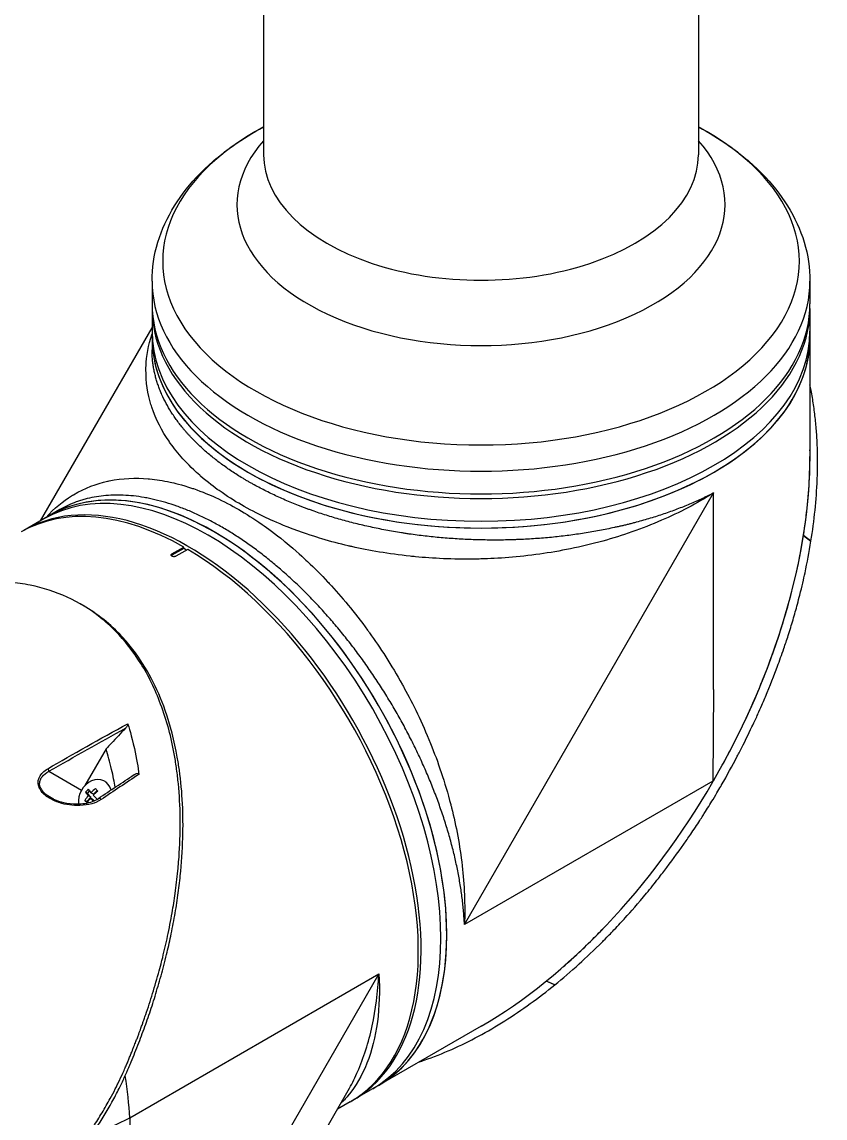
# Model space of a CAD drawing. Header units: millimetres. Extents: x 0 to 4378, y 0 to 2376.
# Drawn here: x 2626.2 to 2770.3, y 1484.4 to 1680.9 of the extents above; entities that cross this region are included whole.
import ezdxf

# ---------------------------------------------------------------- set-up
doc = ezdxf.new("R2010")
doc.units = ezdxf.units.MM
doc.header["$LTSCALE"] = 0.2
doc.layers.add('01_Object Line', color=4, linetype='Continuous')

# ---------------------------------------------------------------- blocks, each defined once
blk = doc.blocks.new('A$C6724399f_1')
for p, q in [((-39.21, 783.8), (-39.21, 623.11)), ((38.79, 766.47), (38.79, 623.11)), ((-59.21, 600.42), (-59.21, 596.34)), ((58.79, 600.42), (58.79, 596.34)), ((-59.21, 595.52), (-59.21, 588.09)), ((58.79, 595.52), (58.79, 569)), ((-79.19, 557.47), (-59.21, 592.07)), ((-3.18, 485.05), (41.51, 562.46)), ((41.51, 527.18), (41.51, 562.46)), ((-75.74, 559.46), (-82.18, 555.74)), ((-38.66, 557.96), (-38.66, 557.96)), ((-17.4, 555.81), (-17.4, 555.81)), ((57.62, 554.81), (57.62, 554.79)), ((57.62, 554.81), (58.97, 553.82)), ((58.97, 553.8), (57.62, 554.79)), ((-55.65, 551.51), (-53.53, 552.74)), ((-53.53, 552.49), (-55.65, 551.27)), ((-53.53, 552.49), (-53.53, 552.74)), ((-53.03, 552.21), (-53.53, 552.49)), ((58.97, 553.8), (58.97, 553.82)), ((-55.65, 551.51), (-55.65, 551.27)), ((-52.82, 552.33), (-54.94, 551.11)), ((-17.23, 551.66), (-17.23, 551.66)), ((-71.54, 542.24), (-72.04, 542.52)), ((-23.2, 541.31), (-23.2, 541.31)), ((41.51, 527.18), (41.38, 510.78)), ((-67.45, 516.55), (-71.24, 510)), ((-77.7, 512.53), (-71.87, 509.16)), ((-67.56, 510.65), (-67.7, 510.74)), ((41.38, 510.78), (-3.18, 485.05)), ((-70.9, 507.09), (-71.27, 507.31)), ((-70.78, 508.56), (-71.15, 508.77)), ((-70.9, 507.09), (-70.18, 507.89)), ((-70.78, 508.56), (-70.41, 508.97)), ((-70.18, 507.89), (-70.78, 508.56)), ((-70.18, 507.89), (-70.66, 508.17)), ((-69.77, 507.44), (-70.26, 507.72)), ((-69.69, 508.42), (-70.18, 508.7)), ((-69.6, 507.24), (-69.77, 507.44)), ((-69.69, 508.42), (-69.06, 509.11)), ((-70.8, 506.98), (-70.9, 507.09)), ((-63.22, 450.39), (-18.53, 476.19)), ((-18.53, 476.19), (-63.22, 398.79)), ((13.03, 474.25), (11.48, 474.92)), ((11.5, 474.93), (13.04, 474.26)), ((13.03, 474.25), (13.04, 474.26)), ((-0.21, 466.81), (-23.18, 453.55)), ((-63.69, 455.62), (-63.69, 455.62)), ((-48.15, 413.51), (-24.01, 455.32)), ((-23.67, 453.27), (-25.96, 451.95)), ((-63.22, 450.39), (-63.22, 398.79))]:
    blk.add_line(p, q)
for centre, major_axis, ratio, start_param, end_param in [((-0.21, 604.01), (-57.09, 0), 0.57735, 5.464399, 10.243564), ((-0.21, 614.15), (-43.77, 0), 0.57735, 5.811978, 9.895986), ((-0.21, 623.11), (-39, 0), 0.57735, 0, 3.141593), ((-0.21, 600.42), (-59, 0), 0.57735, 0, 3.141593), ((-0.21, 595.52), (59, 0), 0.57735, 3.129608, 6.29517), ((-0.21, 596.34), (-59, 0), 0.57735, 0, 3.141593), ((-0.21, 591.44), (59, 0), 0.57735, 3.141593, 6.283185), ((-0.21, 590.22), (-59, 0), 0.57735, 0, 3.141593), ((-0.21, 590.22), (59, 0), 0.57735, 3.141593, 6.283185), ((-0.21, 534.94), (-41.72, -72.26), 0.57735, 1.570796, 2.356194), ((-48.08, 507.3), (29.5, -51.1), 0.57735, 0, 3.141593), ((-48.08, 507.3), (-29.5, 51.1), 0.57735, 3.141593, 6.283185), ((-45.78, 566.39), (2.1, 0), 0.57735, 1.972028, 1.97218), ((-45.78, 566.39), (-2.1, 0), 0.57735, 2.574714, 2.574853), ((-0.21, 583.44), (30.05, 52.05), 0.57735, 2.239653, 2.239654), ((-49.14, 506.69), (-29.5, 51.1), 0.57735, 3.141593, 6.283185), ((-52.68, 504.65), (-29.5, 51.1), 0.57735, 3.133203, 6.291575), ((39.32, 560.36), (2.1, 0), 0.57735, 1.254797, 1.254954), ((-53.17, 504.36), (-29.5, 51.1), 0.57735, 5.506262, 6.283185), ((39.32, 560.36), (-2.1, 0), 0.57735, 0.29, 0.290926), ((-30, 554.74), (2.1, 0), 0.57735, 2.716979, 2.718141), ((-16.93, 556.39), (1.5, 0), 0.57735, 5.151807, 5.151896), ((-30, 554.74), (-2.1, 0), 0.57735, 2.561642, 2.561674), ((-0.21, 585.73), (55, 0), 0.57735, 4.753872, 4.753895), ((-55.3, 551.07), (-0.5, 0), 0.57735, 5.497787, 5.84542), ((-53.17, 504.36), (29.5, -51.1), 0.57735, 0, 2.34772), ((-0.21, 534.94), (-30.05, -52.05), 0.57735, 4.751551, 4.751552), ((-24.01, 543.53), (-1.05, 1.82), 0.57735, 0.982352, 0.982903), ((-24.01, 543.53), (-1.05, 1.82), 0.57735, 2.748048, 2.748866), ((-78.05, 512.73), (0.25, -0.433), 0.549074, 0.810262, 1.899061), ((-69.43, 507.75), (1.73, 2.98), 0.816496, 5.602635, 8.626605), ((-68.78, 507.8), (-3.18, -2.86), 0.558249, 4.806069, 4.97564), ((-67.73, 507.17), (-3.33, 3.03), 0.147283, 0.643385, 0.890531), ((-68.18, 507.13), (-3.35, -3.01), 0.558249, 4.563154, 4.810301), ((-67.01, 507.97), (-3.17, 2.88), 0.147283, 0.8863, 1.055871), ((-0.21, 534.94), (41.72, 72.26), 0.57735, 3.926991, 4.709405), ((-0.21, 534.94), (-41.9, -71.34), 0.582263, 1.57216, 1.575143), ((-0.34, 534.87), (29.11, -51.32), 0.582366, 0.786905, 0.789838), ((-0.34, 534.87), (29.11, -51.32), 0.582366, 0.786854, 0.786905), ((-68.18, 507.13), (-3.35, -3.01), 0.558249, 4.971408, 5.218555), ((-68.94, 505.85), (3.17, -2.88), 0.147283, 4.027892, 4.197464), ((-68.22, 506.64), (3.33, -3.03), 0.147283, 3.784977, 4.032124), ((-67.77, 506.68), (3.35, 3.01), 0.558249, 1.829816, 2.076962), ((-68.22, 506.64), (3.33, -3.03), 0.147283, 4.193232, 4.374842), ((-67.77, 506.68), (3.35, 3.01), 0.558249, 1.421561, 1.668708), ((-67.73, 507.17), (-3.33, 3.03), 0.147283, 1.051639, 1.298786), ((-67.17, 506.01), (3.18, 2.86), 0.558249, 1.664476, 1.665901), ((-68.55, 507.24), (-0.28, 0.415), 0.555611, 4.846848, 6.283182), ((-68.55, 507.24), (-0.28, 0.415), 0.555611, 6.283182, 6.283336), ((-69.43, 507.75), (-1.73, -2.98), 0.816496, 5.579462, 5.579477), ((-41.37, 511.18), (21.5, -37.24), 0.57735, 0.059839, 0.059845), ((-42.07, 510.77), (21.5, -37.24), 0.57735, 0.096176, 0.09618), ((-42.07, 510.77), (21.25, -36.81), 0.57735, 0.113051, 0.113053), ((-44.19, 509.55), (22.4, -38.8), 0.57735, 0.146273, 0.146292), ((-43.84, 509.75), (22.15, -38.36), 0.57735, 0.145652, 0.145667), ((-53.74, 504.04), (27.89, -48.31), 0.57735, 0.126027, 0.12603), ((-104.93, 474.48), (31.63, -49.85), 0.54732, 0.762451, 0.917155), ((-53.74, 504.04), (28.34, -49.09), 0.57735, 0.067851, 0.06789), ((-104.93, 474.48), (-58.98, 2.47), 0.54732, 2.227834, 2.379142)]:
    blk.add_ellipse(centre, major_axis=major_axis, ratio=ratio, start_param=start_param, end_param=end_param)
for points, knots in [([(-59.21, 600.42), (-59.21, 602.78), (-58.86, 605.13), (-57.49, 609.66), (-56.48, 611.85), (-53.92, 615.98), (-52.36, 617.93), (-48.8, 621.55), (-46.79, 623.23), (-42.9, 625.96), (-41.11, 627.06), (-39.21, 628.08)], [3.9269908, 3.9269908, 3.9269908, 3.9269908, 4.0991247, 4.0991247, 4.2712586, 4.2712586, 4.4433925, 4.4433925, 4.6155264, 4.6155264, 4.7470688, 4.7470688, 4.7470688, 4.7470688]), ([(38.79, 628.08), (40.68, 627.06), (42.48, 625.96), (46.36, 623.23), (48.37, 621.55), (51.94, 617.93), (53.49, 615.98), (56.06, 611.85), (57.07, 609.66), (58.43, 605.13), (58.79, 602.78), (58.79, 600.42)], [6.2485054, 6.2485054, 6.2485054, 6.2485054, 6.3800479, 6.3800479, 6.5521818, 6.5521818, 6.7243157, 6.7243157, 6.8964496, 6.8964496, 7.0685835, 7.0685835, 7.0685835, 7.0685835]), ([(41.51, 562.46), (38.49, 560.54), (35.34, 558.91), (32.17, 557.54), (28.63, 556), (25.08, 554.78), (21.65, 553.83), (17.68, 552.73), (13.87, 551.99), (10.35, 551.49), (6.44, 550.94), (2.88, 550.7), (-0.26, 550.61), (-0.61, 550.6), (-0.96, 550.59), (-1.3, 550.59), (-5.29, 550.52), (-8.86, 550.71), (-11.98, 551.01), (-12.29, 551.04), (-12.59, 551.07), (-12.9, 551.1), (-16.78, 551.51), (-20.28, 552.12), (-23.38, 552.82), (-23.59, 552.87), (-23.8, 552.92), (-24.01, 552.96), (-25.59, 553.33), (-27.18, 553.75), (-28.76, 554.22), (-29.78, 554.53), (-31.54, 555.06), (-33.91, 555.96), (-34.02, 556), (-34.12, 556.04), (-34.23, 556.08), (-36.22, 556.84), (-37.7, 557.51), (-38.73, 557.99), (-40.39, 558.77), (-41.86, 559.55), (-43.17, 560.3), (-44.48, 561.06), (-45.82, 561.9), (-47.17, 562.86), (-48.02, 563.46), (-49.17, 564.32), (-50.51, 565.48), (-50.56, 565.52), (-50.62, 565.57), (-50.67, 565.62), (-52.25, 567), (-53.17, 568.02), (-53.68, 568.58), (-54.53, 569.52), (-55.28, 570.46), (-55.94, 571.4), (-56.02, 571.51), (-56.09, 571.62), (-56.17, 571.73), (-57.41, 573.54), (-58.5, 575.58), (-59.25, 577.86), (-59.3, 578.02), (-59.35, 578.18), (-59.4, 578.34), (-59.96, 580.17), (-60.34, 582.28), (-60.3, 584.65), (-60.3, 584.85), (-60.3, 585.04), (-60.29, 585.24), (-60.21, 586.95), (-59.91, 588.88), (-59.21, 591)], [0, 0, 0, 0, 0.0513847, 0.0513847, 0.0513847, 0.1089687, 0.1089687, 0.1089687, 0.1757473, 0.1757473, 0.1757473, 0.25, 0.25, 0.25, 0.2549863, 0.2549863, 0.2549863, 0.3125, 0.3125, 0.3125, 0.3170092, 0.3170092, 0.3170092, 0.375, 0.375, 0.375, 0.3786541, 0.3786541, 0.3786541, 0.40625, 0.40625, 0.40625, 0.4375, 0.4375, 0.4375, 0.4390424, 0.4390424, 0.4390424, 0.46875, 0.46875, 0.46875, 0.5, 0.5, 0.5, 0.53125, 0.53125, 0.53125, 0.5612496, 0.5612496, 0.5612496, 0.5625, 0.5625, 0.5625, 0.59375, 0.59375, 0.59375, 0.621688, 0.621688, 0.621688, 0.625, 0.625, 0.625, 0.6835073, 0.6835073, 0.6835073, 0.6875, 0.6875, 0.6875, 0.7452724, 0.7452724, 0.7452724, 0.75, 0.75, 0.75, 0.8187282, 0.8187282, 0.8187282, 0.8187282]), ([(41.51, 562.46), (41.5, 562.45), (41.48, 562.44), (41.43, 562.42), (41.36, 562.38), (41.25, 562.32), (41.12, 562.26), (40.95, 562.17), (40.73, 562.06), (40.38, 561.88), (39.94, 561.67), (39.4, 561.41), (38.86, 561.16), (38.14, 560.84), (37.21, 560.44), (36.09, 559.98), (34.94, 559.53), (33.78, 559.1), (32.19, 558.55), (30.57, 558.03), (28.91, 557.54), (27.85, 557.25), (26.99, 557.02), (26.35, 556.86), (25.69, 556.7), (25.04, 556.54), (24.38, 556.39), (23.49, 556.2), (22.38, 555.96), (21.04, 555.7), (19.23, 555.38), (16.95, 555.02), (14.64, 554.72), (12.77, 554.52), (11.36, 554.39), (9.94, 554.28), (8.51, 554.18), (7.31, 554.12), (6.34, 554.08), (5.37, 554.05), (4.16, 554.01), (2.71, 554), (1.27, 554), (-0.66, 554.03), (-3.06, 554.11), (-5.45, 554.26), (-7.36, 554.42), (-8.8, 554.55), (-10.22, 554.71), (-11.65, 554.89), (-12.84, 555.05), (-13.79, 555.19), (-14.73, 555.34), (-15.91, 555.53), (-17.76, 555.87), (-20.05, 556.33), (-22.74, 556.96), (-25.38, 557.66), (-27.53, 558.3), (-29.22, 558.85), (-30.27, 559.21), (-31.1, 559.51), (-31.72, 559.73), (-32.33, 559.97), (-33.15, 560.28), (-34.15, 560.68), (-35.72, 561.34), (-37.25, 562.04), (-38.73, 562.76), (-39.82, 563.32), (-40.71, 563.8), (-41.41, 564.19), (-41.93, 564.48), (-42.44, 564.78), (-43.12, 565.19), (-43.94, 565.7), (-44.9, 566.32), (-46.14, 567.17), (-47.62, 568.26), (-49, 569.38), (-50.05, 570.3), (-50.81, 571), (-51.54, 571.71), (-52.12, 572.32), (-52.57, 572.8), (-52.91, 573.17), (-53.23, 573.54), (-53.65, 574.04), (-54.16, 574.67), (-54.73, 575.42), (-55.27, 576.18), (-55.94, 577.21), (-56.69, 578.49), (-57.33, 579.8), (-57.78, 580.85), (-58.08, 581.64), (-58.34, 582.44), (-58.57, 583.24), (-58.77, 584.05), (-58.93, 584.86), (-59.06, 585.67), (-59.18, 586.75), (-59.21, 587.55), (-59.21, 588.09), (-59.21, 588.09)], [-0.0000644, -0.0000644, -0.0000644, -0.0000644, -0.0000148, 0.0000348, 0.000134, 0.0003324, 0.0005308, 0.0007292, 0.001126, 0.0015228, 0.0023163, 0.0031099, 0.0039035, 0.0046971, 0.0062842, 0.0078714, 0.0094585, 0.0110457, 0.0126328, 0.0158071, 0.0173942, 0.0189814, 0.019775, 0.0205685, 0.0213621, 0.0221557, 0.0229493, 0.0237428, 0.02533, 0.0269171, 0.0285043, 0.0316786, 0.0348529, 0.03644, 0.0380272, 0.0396143, 0.0412015, 0.0427886, 0.0435822, 0.0443758, 0.0459629, 0.04755, 0.0491372, 0.0507243, 0.0538986, 0.0570729, 0.0586601, 0.0602472, 0.0618344, 0.0634215, 0.0650087, 0.0658022, 0.0665958, 0.068183, 0.0697701, 0.0729444, 0.0761187, 0.079293, 0.0824673, 0.0840544, 0.0856416, 0.0864352, 0.0872287, 0.0880223, 0.0888159, 0.090403, 0.0919902, 0.0951645, 0.0967516, 0.0983388, 0.0999259, 0.1007195, 0.1015131, 0.1023066, 0.1031002, 0.1046874, 0.1062745, 0.1078617, 0.111036, 0.1142102, 0.1157974, 0.1173845, 0.1189717, 0.1205588, 0.1213524, 0.122146, 0.1229396, 0.1237331, 0.1253203, 0.1269074, 0.1284946, 0.1300817, 0.133256, 0.1364303, 0.1380175, 0.1396046, 0.1411918, 0.1427789, 0.144366, 0.1459532, 0.1475403, 0.1491275, 0.1523018, 0.1523127, 0.1523127, 0.1523127, 0.1523127]), ([(58.97, 553.82), (59.56, 557.5), (59.95, 561.18), (60.09, 564.84), (60.13, 565.75), (60.15, 566.66), (60.16, 567.57), (60.16, 568.47), (60.15, 569.38), (60.12, 570.28), (60.11, 570.73), (60.09, 571.18), (60.07, 571.63), (60.05, 572.07), (60.03, 572.52), (60, 572.97), (59.97, 573.41), (59.93, 573.86), (59.89, 574.3), (59.85, 574.75), (59.81, 575.19), (59.76, 575.63), (59.67, 576.52), (59.56, 577.39), (59.43, 578.26), (59.3, 579.13), (59.16, 579.99), (58.99, 580.85), (58.93, 581.18), (58.86, 581.51), (58.79, 581.84)], [0, 0, 0, 0, 0.25, 0.25, 0.25, 0.3125, 0.3125, 0.3125, 0.375, 0.375, 0.375, 0.40625, 0.40625, 0.40625, 0.4375, 0.4375, 0.4375, 0.46875, 0.46875, 0.46875, 0.5, 0.5, 0.5, 0.5625, 0.5625, 0.5625, 0.625, 0.625, 0.625, 0.6490654, 0.6490654, 0.6490654, 0.6490654]), ([(57.62, 554.81), (58.21, 558.51), (58.59, 562.21), (58.74, 565.88), (58.77, 566.79), (58.79, 567.71), (58.8, 568.62), (58.8, 569.14), (58.8, 569.66), (58.79, 570.17)], [-1, -1, -1, -1, -0.75, -0.75, -0.75, -0.6875, -0.6875, -0.6875, -0.6518581, -0.6518581, -0.6518581, -0.6518581]), ([(-78.27, 558), (-76.71, 559.75), (-75.13, 560.99), (-73.65, 561.92), (-73.54, 561.99), (-73.42, 562.06), (-73.31, 562.13), (-71.21, 563.38), (-69.14, 564.11), (-67.22, 564.54), (-67.11, 564.56), (-67.01, 564.59), (-66.91, 564.61), (-64.51, 565.11), (-62.15, 565.18), (-59.91, 564.99), (-59.83, 564.99), (-59.74, 564.98), (-59.65, 564.97), (-58.48, 564.86), (-57.25, 564.68), (-55.97, 564.4), (-55.28, 564.25), (-53.95, 563.96), (-51.94, 563.27), (-51.89, 563.26), (-51.85, 563.24), (-51.8, 563.23), (-50.13, 562.65), (-48.8, 562.07), (-47.84, 561.63), (-46.35, 560.95), (-44.96, 560.21), (-43.66, 559.47), (-42.37, 558.72), (-40.97, 557.84), (-39.48, 556.81), (-38.53, 556.14), (-37.2, 555.19), (-35.53, 553.83), (-35.47, 553.78), (-35.41, 553.74), (-35.35, 553.69), (-33.36, 552.06), (-32.02, 550.81), (-31.31, 550.14), (-30.06, 548.96), (-28.86, 547.76), (-27.72, 546.53), (-27.62, 546.43), (-27.53, 546.33), (-27.43, 546.22), (-25.23, 543.85), (-22.9, 541.07), (-20.55, 537.84), (-20.43, 537.68), (-20.31, 537.51), (-20.19, 537.35), (-18.32, 534.74), (-16.31, 531.66), (-14.31, 528.06), (-14.2, 527.86), (-14.08, 527.65), (-13.97, 527.44), (-12.44, 524.64), (-10.81, 521.34), (-9.26, 517.52), (-7.94, 514.24), (-6.67, 510.57), (-5.64, 506.57), (-5.59, 506.38), (-5.54, 506.18), (-5.49, 505.99), (-4.66, 502.69), (-4, 499.2), (-3.59, 495.6), (-3.2, 492.15), (-3.04, 488.6), (-3.18, 485.05)], [0.1889078, 0.1889078, 0.1889078, 0.1889078, 0.25, 0.25, 0.25, 0.2532003, 0.2532003, 0.2532003, 0.3125, 0.3125, 0.3125, 0.315088, 0.315088, 0.315088, 0.375, 0.375, 0.375, 0.3771886, 0.3771886, 0.3771886, 0.40625, 0.40625, 0.40625, 0.4375, 0.4375, 0.4375, 0.4383069, 0.4383069, 0.4383069, 0.46875, 0.46875, 0.46875, 0.5, 0.5, 0.5, 0.53125, 0.53125, 0.53125, 0.5614637, 0.5614637, 0.5614637, 0.5625, 0.5625, 0.5625, 0.59375, 0.59375, 0.59375, 0.6225557, 0.6225557, 0.6225557, 0.625, 0.625, 0.625, 0.6844623, 0.6844623, 0.6844623, 0.6875, 0.6875, 0.6875, 0.7466289, 0.7466289, 0.7466289, 0.75, 0.75, 0.75, 0.8157706, 0.8157706, 0.8157706, 0.8722986, 0.8722986, 0.8722986, 0.875, 0.875, 0.875, 0.9388377, 0.9388377, 0.9388377, 1, 1, 1, 1]), ([(-3.18, 485.05), (-3.19, 485.15), (-3.19, 485.25), (-3.2, 485.34), (-3.2, 485.44), (-3.2, 485.54), (-3.21, 485.63), (-3.22, 485.83), (-3.23, 486.02), (-3.24, 486.22), (-3.27, 486.61), (-3.3, 487), (-3.33, 487.4), (-3.37, 487.79), (-3.4, 488.19), (-3.45, 488.58), (-3.49, 488.98), (-3.54, 489.38), (-3.59, 489.78), (-3.69, 490.58), (-3.8, 491.39), (-3.94, 492.2), (-4.07, 493.01), (-4.22, 493.83), (-4.38, 494.66), (-4.55, 495.49), (-4.73, 496.32), (-4.92, 497.16), (-5.12, 498), (-5.33, 498.84), (-5.56, 499.7), (-5.67, 500.12), (-5.79, 500.55), (-5.92, 500.98), (-6.04, 501.41), (-6.17, 501.84), (-6.3, 502.27), (-6.56, 503.13), (-6.83, 504), (-7.12, 504.86), (-7.41, 505.72), (-7.72, 506.59), (-8.04, 507.45), (-8.35, 508.31), (-8.69, 509.17), (-9.03, 510.03), (-9.38, 510.89), (-9.74, 511.75), (-10.11, 512.61), (-10.49, 513.47), (-10.87, 514.33), (-11.27, 515.19), (-11.68, 516.05), (-12.09, 516.91), (-12.52, 517.77), (-12.74, 518.2), (-12.95, 518.62), (-13.18, 519.05), (-13.4, 519.48), (-13.62, 519.91), (-13.85, 520.34), (-14.31, 521.19), (-14.78, 522.04), (-15.25, 522.87), (-15.73, 523.71), (-16.22, 524.54), (-16.72, 525.36), (-17.22, 526.19), (-17.73, 527), (-18.25, 527.81), (-18.77, 528.62), (-19.3, 529.42), (-19.84, 530.21), (-20.38, 531), (-20.93, 531.79), (-21.49, 532.56), (-22.05, 533.34), (-22.62, 534.11), (-23.21, 534.87), (-23.5, 535.25), (-23.79, 535.63), (-24.09, 536.01), (-24.39, 536.38), (-24.68, 536.76), (-24.99, 537.13), (-25.59, 537.87), (-26.19, 538.6), (-26.81, 539.31), (-27.42, 540.03), (-28.04, 540.73), (-28.66, 541.41), (-29.29, 542.1), (-29.92, 542.77), (-30.55, 543.43), (-31.19, 544.09), (-31.83, 544.73), (-32.48, 545.36), (-33.12, 545.99), (-33.78, 546.61), (-34.43, 547.21), (-35.09, 547.81), (-35.76, 548.4), (-36.43, 548.98), (-37.1, 549.55), (-37.78, 550.11), (-38.45, 550.65), (-39.13, 551.2), (-39.81, 551.72), (-40.49, 552.23), (-41.17, 552.73), (-41.86, 553.22), (-42.54, 553.69), (-43.22, 554.16), (-43.91, 554.61), (-44.6, 555.05), (-44.94, 555.27), (-45.28, 555.48), (-45.62, 555.69), (-45.97, 555.89), (-46.31, 556.1), (-46.66, 556.3), (-47, 556.5), (-47.35, 556.69), (-47.69, 556.88), (-48.03, 557.07), (-48.37, 557.25), (-48.71, 557.43), (-49.4, 557.78), (-50.08, 558.12), (-50.75, 558.43), (-51.43, 558.75), (-52.1, 559.04), (-52.77, 559.32), (-53.44, 559.59), (-54.1, 559.85), (-54.77, 560.08), (-55.43, 560.32), (-56.09, 560.53), (-56.74, 560.72), (-57.4, 560.92), (-58.05, 561.09), (-58.7, 561.24), (-59.02, 561.32), (-59.35, 561.39), (-59.67, 561.46), (-59.99, 561.52), (-60.31, 561.58), (-60.64, 561.64), (-61.28, 561.75), (-61.91, 561.84), (-62.53, 561.91), (-63.15, 561.97), (-63.77, 562.02), (-64.37, 562.04), (-64.98, 562.07), (-65.58, 562.07), (-66.16, 562.06), (-66.75, 562.04), (-67.33, 562), (-67.9, 561.94), (-68.47, 561.88), (-69.04, 561.8), (-69.59, 561.7), (-70.14, 561.59), (-70.69, 561.47), (-71.22, 561.33), (-71.49, 561.25), (-71.76, 561.18), (-72.02, 561.09), (-72.28, 561.01), (-72.55, 560.92), (-72.8, 560.83), (-73.32, 560.64), (-73.82, 560.43), (-74.31, 560.2), (-74.8, 559.98), (-75.28, 559.73), (-75.74, 559.46), (-75.74, 559.46), (-75.74, 559.46), (-75.74, 559.46)], [-0.0000637, -0.0000637, -0.0000637, -0.0000637, 0.0002965, 0.0002965, 0.0002965, 0.0006567, 0.0006567, 0.0006567, 0.0013771, 0.0013771, 0.0013771, 0.0028179, 0.0028179, 0.0028179, 0.0042587, 0.0042587, 0.0042587, 0.0056995, 0.0056995, 0.0056995, 0.0085812, 0.0085812, 0.0085812, 0.0114628, 0.0114628, 0.0114628, 0.0143444, 0.0143444, 0.0143444, 0.017226, 0.017226, 0.017226, 0.0186668, 0.0186668, 0.0186668, 0.0201076, 0.0201076, 0.0201076, 0.0229892, 0.0229892, 0.0229892, 0.0258708, 0.0258708, 0.0258708, 0.0287525, 0.0287525, 0.0287525, 0.0316341, 0.0316341, 0.0316341, 0.0345157, 0.0345157, 0.0345157, 0.0373973, 0.0373973, 0.0373973, 0.0388381, 0.0388381, 0.0388381, 0.0402789, 0.0402789, 0.0402789, 0.0431605, 0.0431605, 0.0431605, 0.0460421, 0.0460421, 0.0460421, 0.0489257, 0.0489257, 0.0489257, 0.0518054, 0.0518054, 0.0518054, 0.054687, 0.054687, 0.054687, 0.0575686, 0.0575686, 0.0575686, 0.0590094, 0.0590094, 0.0590094, 0.0604502, 0.0604502, 0.0604502, 0.0633318, 0.0633318, 0.0633318, 0.0662134, 0.0662134, 0.0662134, 0.0690951, 0.0690951, 0.0690951, 0.0719767, 0.0719767, 0.0719767, 0.0748582, 0.0748582, 0.0748582, 0.0777399, 0.0777399, 0.0777399, 0.0806215, 0.0806215, 0.0806215, 0.0835031, 0.0835031, 0.0835031, 0.0863847, 0.0863847, 0.0863847, 0.0892664, 0.0892664, 0.0892664, 0.0907048, 0.0907048, 0.0907048, 0.092148, 0.092148, 0.092148, 0.0935873, 0.0935873, 0.0935873, 0.0950296, 0.0950296, 0.0950296, 0.0979112, 0.0979112, 0.0979112, 0.1007928, 0.1007928, 0.1007928, 0.1036744, 0.1036744, 0.1036744, 0.106556, 0.106556, 0.106556, 0.1094377, 0.1094377, 0.1094377, 0.1108785, 0.1108785, 0.1108785, 0.1123193, 0.1123193, 0.1123193, 0.1152009, 0.1152009, 0.1152009, 0.1180825, 0.1180825, 0.1180825, 0.1209641, 0.1209641, 0.1209641, 0.1238457, 0.1238457, 0.1238457, 0.1267273, 0.1267273, 0.1267273, 0.129609, 0.129609, 0.129609, 0.1310498, 0.1310498, 0.1310498, 0.1324906, 0.1324906, 0.1324906, 0.1353722, 0.1353722, 0.1353722, 0.1382538, 0.1382538, 0.1382538, 0.1382579, 0.1382579, 0.1382579, 0.1382579]), ([(42.87, 513.27), (43.38, 514.19), (43.88, 515.12), (44.37, 516.05), (45.29, 517.81), (46.17, 519.58), (47.01, 521.37), (48.7, 524.94), (50.24, 528.58), (51.6, 532.27), (52.97, 535.95), (54.17, 539.69), (55.18, 543.45), (55.69, 545.33), (56.15, 547.22), (56.56, 549.11), (56.96, 551), (57.32, 552.9), (57.62, 554.79)], [-0.4708044, -0.4708044, -0.4708044, -0.4708044, -0.4375, -0.4375, -0.4375, -0.375, -0.375, -0.375, -0.25, -0.25, -0.25, -0.125, -0.125, -0.125, -0.0625, -0.0625, -0.0625, 0, 0, 0, 0]), ([(13.04, 474.26), (14.41, 475.38), (15.87, 476.62), (17.41, 478.01), (18.64, 479.13), (20.05, 480.45), (21.61, 482.01), (21.79, 482.2), (22.19, 482.59), (22.79, 483.21), (23.04, 483.47), (23.32, 483.77), (23.64, 484.1), (24.47, 484.97), (25.13, 485.69), (25.63, 486.24), (26.66, 487.38), (27.95, 488.84), (29.47, 490.67), (30.2, 491.55), (30.91, 492.44), (31.61, 493.33), (32.12, 493.98), (32.63, 494.63), (33.12, 495.28), (34.31, 496.85), (35.46, 498.44), (36.58, 500.06), (36.99, 500.64), (37.46, 501.34), (38, 502.15), (38.65, 503.12), (39.12, 503.85), (39.43, 504.34), (39.63, 504.65), (39.77, 504.87), (39.84, 504.99), (40.37, 505.82), (40.89, 506.66), (41.4, 507.5), (42.09, 508.63), (42.58, 509.49), (42.91, 510.05), (42.92, 510.07), (42.94, 510.1), (42.95, 510.13), (43.92, 511.81), (44.85, 513.49), (45.76, 515.23), (45.91, 515.51), (46.05, 515.79), (46.2, 516.07), (47.03, 517.69), (47.76, 519.19), (48.39, 520.52), (48.56, 520.87), (48.84, 521.47), (49.23, 522.32), (49.35, 522.59), (49.48, 522.88), (49.63, 523.2), (50.13, 524.32), (50.52, 525.22), (50.8, 525.9), (51.65, 527.9), (52.36, 529.73), (52.97, 531.37), (53.34, 532.36), (53.72, 533.43), (54.11, 534.57), (54.37, 535.32), (54.63, 536.1), (54.89, 536.91), (55.19, 537.84), (55.47, 538.77), (55.75, 539.7), (56.02, 540.63), (56.29, 541.57), (56.54, 542.51), (56.69, 543.07), (56.83, 543.62), (56.97, 544.14), (57.35, 545.67), (57.66, 547.01), (57.91, 548.14), (58.29, 549.94), (58.65, 551.83), (58.97, 553.8)], [-1, -1, -1, -1, -0.9375, -0.9375, -0.9375, -0.875, -0.875, -0.875, -0.8528979, -0.8528979, -0.8528979, -0.84375, -0.84375, -0.84375, -0.8125, -0.8125, -0.8125, -0.75, -0.75, -0.75, -0.7138981, -0.7138981, -0.7138981, -0.6875, -0.6875, -0.6875, -0.625, -0.625, -0.625, -0.5982143, -0.5982143, -0.5982143, -0.5763525, -0.5763525, -0.5763525, -0.5625, -0.5625, -0.5625, -0.53125, -0.53125, -0.53125, -0.5, -0.5, -0.5, -0.4990096, -0.4990096, -0.4990096, -0.4375, -0.4375, -0.4375, -0.4283694, -0.4283694, -0.4283694, -0.375, -0.375, -0.375, -0.3512462, -0.3512462, -0.3512462, -0.34375, -0.34375, -0.34375, -0.3125, -0.3125, -0.3125, -0.25, -0.25, -0.25, -0.2121786, -0.2121786, -0.2121786, -0.1875, -0.1875, -0.1875, -0.15625, -0.15625, -0.15625, -0.125, -0.125, -0.125, -0.1091039, -0.1091039, -0.1091039, -0.0625, -0.0625, -0.0625, 0, 0, 0, 0]), ([(-54.94, 551.11), (-54.98, 551.08), (-55.03, 551.06), (-55.08, 551.05), (-55.13, 551.04), (-55.18, 551.03), (-55.24, 551.02), (-55.3, 551.02), (-55.35, 551.02), (-55.41, 551.03), (-55.46, 551.04), (-55.52, 551.05), (-55.56, 551.07), (-55.59, 551.08), (-55.62, 551.09), (-55.65, 551.11), (-55.69, 551.13), (-55.72, 551.16), (-55.75, 551.19), (-55.77, 551.21), (-55.79, 551.25), (-55.79, 551.28), (-55.8, 551.31), (-55.8, 551.34), (-55.78, 551.37), (-55.77, 551.41), (-55.75, 551.44), (-55.72, 551.46), (-55.7, 551.48), (-55.68, 551.5), (-55.65, 551.51)], [0, 0, 0, 0, 0.107468, 0.107468, 0.107468, 0.214935, 0.214935, 0.214935, 0.322405, 0.322405, 0.322405, 0.429877, 0.429877, 0.429877, 0.5, 0.5, 0.5, 0.607468, 0.607468, 0.607468, 0.714935, 0.714935, 0.714935, 0.822405, 0.822405, 0.822405, 0.929877, 0.929877, 0.929877, 1, 1, 1, 1]), ([(-101.43, 417.44), (-101.41, 417.46), (-101.21, 417.58), (-101.11, 417.65), (-101.03, 417.7), (-100.79, 417.85), (-100.63, 417.96), (-100.16, 418.27), (-99.84, 418.48), (-98.89, 419.12), (-98.27, 419.55), (-96.4, 420.88), (-95.17, 421.8), (-93.67, 422.98), (-93.37, 423.21), (-92.69, 423.75), (-92.31, 424.07), (-91.24, 424.95), (-90.54, 425.54), (-89.71, 426.27), (-89.57, 426.39), (-89.31, 426.62), (-89.19, 426.72), (-87.76, 427.99), (-86.48, 429.19), (-84.51, 431.12), (-83.8, 431.83), (-82.29, 433.37), (-81.5, 434.21), (-78.63, 437.32), (-76.62, 439.67), (-74.04, 442.89), (-73.41, 443.7), (-72.7, 444.64), (-72.6, 444.76), (-72.44, 444.97), (-72.37, 445.07), (-72.22, 445.26), (-72.15, 445.36), (-71.98, 445.6), (-71.88, 445.72), (-71.71, 445.95), (-71.64, 446.05), (-71.47, 446.29), (-71.37, 446.43), (-71.18, 446.69), (-71.1, 446.81), (-70.58, 447.54), (-70.15, 448.17), (-69.2, 449.62), (-68.68, 450.45), (-67.67, 452.14), (-67.17, 453), (-66.4, 454.43), (-66.1, 455), (-65.75, 455.69), (-65.68, 455.82), (-65.5, 456.19), (-65.38, 456.43), (-64.98, 457.24), (-64.71, 457.83), (-64.3, 458.74), (-64.16, 459.06), (-63.97, 459.49), (-63.92, 459.6), (-63.85, 459.77), (-63.82, 459.83), (-63.74, 460.02), (-63.69, 460.15), (-63.55, 460.48), (-63.46, 460.68), (-63.28, 461.14), (-63.18, 461.38), (-62.98, 461.86), (-62.88, 462.1), (-62.75, 462.42), (-62.72, 462.49), (-62.61, 462.77), (-62.53, 462.98), (-62.33, 463.49), (-62.21, 463.79), (-62.01, 464.3), (-61.93, 464.52), (-61.76, 464.96), (-61.68, 465.18), (-61.47, 465.75), (-61.34, 466.1), (-61.12, 466.7), (-61.03, 466.95), (-60.87, 467.4), (-60.8, 467.59), (-60.7, 467.87), (-60.67, 467.97), (-60.54, 468.35), (-60.44, 468.62), (-59.92, 470.15), (-59.51, 471.41), (-58.7, 474.03), (-58.3, 475.4), (-57.78, 477.31), (-57.64, 477.85), (-57.43, 478.65), (-57.37, 478.91), (-57.15, 479.79), (-57, 480.41), (-56.71, 481.67), (-56.56, 482.31), (-56.12, 484.35), (-55.85, 485.76), (-55.41, 488.31), (-55.23, 489.47), (-54.88, 491.97), (-54.72, 493.32), (-54.48, 495.76), (-54.39, 496.85), (-54.06, 502.12), (-54.1, 506.27), (-54.58, 511.17), (-54.68, 512.04), (-54.91, 513.73), (-55.04, 514.56), (-55.75, 518.57), (-56.57, 521.66), (-58.16, 525.9), (-58.7, 527.17), (-59.89, 529.6), (-60.53, 530.75), (-62.56, 534.01), (-64.09, 535.97), (-66.68, 538.58), (-67.57, 539.38), (-70.33, 541.57), (-72.31, 542.79), (-76.54, 544.73), (-78.75, 545.44), (-81.66, 546.03), (-82.27, 546.14), (-83.51, 546.32), (-84.14, 546.39), (-85.42, 546.5), (-86.07, 546.54), (-88.07, 546.61), (-89.43, 546.58), (-91.95, 546.39), (-93.11, 546.26), (-95.28, 545.92), (-96.3, 545.73), (-99.09, 545.1), (-100.87, 544.6), (-103.95, 543.56), (-105.26, 543.07), (-107.55, 542.12), (-108.52, 541.69), (-110.22, 540.89), (-110.94, 540.53), (-111.93, 540.02), (-112.2, 539.88), (-112.7, 539.61), (-112.94, 539.49), (-113.58, 539.14), (-113.99, 538.91), (-115.01, 538.33), (-115.62, 537.98), (-116.52, 537.43), (-116.83, 537.25), (-117.28, 536.97), (-117.43, 536.87), (-117.62, 536.75), (-117.7, 536.7), (-117.78, 536.65)], [-6.229962, -6.229962, -6.229962, -6.229962, -6.227864, -6.227864, -6.219552, -6.219552, -6.202929, -6.202929, -6.16968, -6.16968, -6.103208, -6.103208, -5.970065, -5.970065, -5.937453, -5.937453, -5.895346, -5.895346, -5.816119, -5.816119, -5.800362, -5.800362, -5.786281, -5.786281, -5.635887, -5.635887, -5.550128, -5.550128, -5.451964, -5.451964, -5.19041, -5.19041, -5.103809, -5.103809, -5.091041, -5.091041, -5.081268, -5.081268, -5.070806, -5.070806, -5.057101, -5.057101, -5.047416, -5.047416, -5.032993, -5.032993, -5.021064, -5.021064, -4.959513, -4.959513, -4.879662, -4.879662, -4.798866, -4.798866, -4.746913, -4.746913, -4.735039, -4.735039, -4.713278, -4.713278, -4.660559, -4.660559, -4.631405, -4.631405, -4.620962, -4.620962, -4.61581, -4.61581, -4.603824, -4.603824, -4.585775, -4.585775, -4.565126, -4.565126, -4.545061, -4.545061, -4.538129, -4.538129, -4.518662, -4.518662, -4.489931, -4.489931, -4.468034, -4.468034, -4.446173, -4.446173, -4.412022, -4.412022, -4.38742, -4.38742, -4.368644, -4.368644, -4.359076, -4.359076, -4.331844, -4.331844, -4.208918, -4.208918, -4.076245, -4.076245, -4.023995, -4.023995, -3.998904, -3.998904, -3.939656, -3.939656, -3.878964, -3.878964, -3.746371, -3.746371, -3.637173, -3.637173, -3.509455, -3.509455, -3.406658, -3.406658, -3.009825, -3.009825, -2.924337, -2.924337, -2.84138, -2.84138, -2.519502, -2.519502, -2.374871, -2.374871, -2.235834, -2.235834, -1.965462, -1.965462, -1.83333, -1.83333, -1.574796, -1.574796, -1.31765, -1.31765, -1.250405, -1.250405, -1.181884, -1.181884, -1.111813, -1.111813, -0.967968, -0.967968, -0.846322, -0.846322, -0.739809, -0.739809, -0.553416, -0.553416, -0.413606, -0.413606, -0.308754, -0.308754, -0.230175, -0.230175, -0.200698, -0.200698, -0.174921, -0.174921, -0.129811, -0.129811, -0.061984, -0.061984, -0.028133, -0.028133, -0.011208, -0.011208, -0.006486, -0.006486, -0.006486, -0.006486]), ([(-100.93, 417.16), (-100.88, 417.19), (-100.48, 417.44), (-99.59, 418.02), (-99.26, 418.25), (-98.26, 418.92), (-97.6, 419.38), (-95.63, 420.78), (-94.33, 421.76), (-92.7, 423.05), (-92.35, 423.34), (-91.57, 423.97), (-91.16, 424.31), (-89.66, 425.57), (-88.59, 426.51), (-86.94, 428.02), (-86.34, 428.58), (-84.17, 430.64), (-82.62, 432.2), (-78.17, 436.93), (-72.88, 442.99), (-68.27, 449.97), (-67.31, 451.57), (-65.96, 454.01), (-65.54, 454.83), (-64.96, 455.98), (-64.8, 456.3), (-64.33, 457.28), (-64.03, 457.92), (-63.65, 458.78), (-63.56, 458.98), (-63.41, 459.33), (-63.35, 459.47), (-63.23, 459.75), (-63.18, 459.89), (-63.06, 460.16), (-63, 460.3), (-62.72, 460.99), (-62.49, 461.53), (-62.04, 462.67), (-61.81, 463.26), (-61.15, 464.95), (-60.75, 466.05), (-59.96, 468.26), (-59.58, 469.37), (-58.84, 471.65), (-58.48, 472.82), (-57.77, 475.23), (-57.43, 476.46), (-56.93, 478.36), (-56.77, 479.01), (-56.34, 480.76), (-56.1, 481.85), (-55.6, 484.18), (-55.36, 485.42), (-54.93, 487.87), (-54.74, 489.08), (-54.41, 491.46), (-54.26, 492.63), (-53.91, 496.04), (-53.76, 498.29), (-53.57, 504.67), (-53.76, 508.79), (-54.42, 513.54), (-54.55, 514.31), (-55.19, 517.97), (-55.91, 520.77), (-58.27, 527.47), (-60.19, 531.17), (-63.28, 535.18), (-63.93, 535.95), (-65.63, 537.79), (-66.72, 538.8), (-69.04, 540.66), (-70.26, 541.5), (-71.54, 542.24)], [0.000001, 0.000001, 0.000001, 0.000001, 0.0174896, 0.0174896, 0.0280641, 0.0280641, 0.0492044, 0.0492044, 0.0915833, 0.0915833, 0.103829, 0.103829, 0.1177045, 0.1177045, 0.1548929, 0.1548929, 0.1762617, 0.1762617, 0.2332292, 0.2332292, 0.3447473, 0.3447473, 0.3768428, 0.3768428, 0.3928613, 0.3928613, 0.3992061, 0.3992061, 0.4115742, 0.4115742, 0.4153435, 0.4153435, 0.4181398, 0.4181398, 0.4207138, 0.4207138, 0.4231441, 0.4231441, 0.4328041, 0.4328041, 0.443145, 0.443145, 0.4624048, 0.4624048, 0.4815797, 0.4815797, 0.5018181, 0.5018181, 0.5229618, 0.5229618, 0.5340035, 0.5340035, 0.5527188, 0.5527188, 0.5738832, 0.5738832, 0.5945831, 0.5945831, 0.6145009, 0.6145009, 0.6528362, 0.6528362, 0.7241388, 0.7241388, 0.7381113, 0.7381113, 0.7906485, 0.7906485, 0.8696683, 0.8696683, 0.8893857, 0.8893857, 0.91901, 0.91901, 0.9486615, 0.9486615, 0.9486615, 0.9486615]), ([(-63.57, 521.07), (-63.56, 521.04), (-63.56, 521.01), (-63.56, 520.95), (-63.56, 520.92), (-63.59, 520.81), (-63.63, 520.73), (-63.75, 520.52), (-63.85, 520.39), (-63.97, 520.26)], [0.00000001, 0.00000001, 0.00000001, 0.00000001, 0.00934531, 0.00934531, 0.02070119, 0.02070119, 0.04610095, 0.04610095, 0.07967024, 0.07967024, 0.07967024, 0.07967024]), ([(-63.57, 521.07), (-63.4, 520.55), (-62.89, 518.94), (-61.99, 514.81), (-61.72, 513.18), (-61.57, 511.98)], [0.000001, 0.000001, 0.000001, 0.000001, 0.1867187, 0.1867187, 0.3309926, 0.3309926, 0.3309926, 0.3309926]), ([(-63.97, 520.26), (-64.4, 519.81), (-64.82, 519.36), (-65.67, 518.45), (-66.1, 517.99), (-66.53, 517.54), (-66.53, 517.54), (-66.53, 517.53), (-66.54, 517.53), (-66.84, 517.2), (-67.15, 516.88), (-67.45, 516.55)], [-0.3898017, -0.3898017, -0.3898017, -0.3898017, -0.1949013, -0.1949013, 0, 0, 0, 0.0018086, 0.0018086, 0.0018086, 0.14148, 0.14148, 0.14148, 0.14148]), ([(-65.83, 509.67), (-65.99, 510.61), (-66.19, 511.68), (-66.78, 514.25), (-67.07, 515.34), (-67.45, 516.55)], [-1.1363137, -1.1363137, -1.1363137, -1.1363137, -0.7048537, -0.7048537, -0.2097711, -0.2097711, -0.2097711, -0.2097711]), ([(-68.36, 507.45), (-69.34, 506.79), (-70.59, 506.45), (-72.14, 506.4), (-73.44, 506.35), (-74.67, 506.53), (-75.85, 506.91), (-75.91, 506.93), (-75.98, 506.96), (-76.05, 506.98), (-76.76, 507.23), (-77.37, 507.53), (-77.9, 507.88), (-78.06, 507.99), (-78.21, 508.1), (-78.34, 508.2), (-78.48, 508.32), (-78.61, 508.43), (-78.73, 508.55), (-78.98, 508.8), (-79.19, 509.09), (-79.36, 509.42), (-79.5, 509.7), (-79.6, 509.99), (-79.63, 510.28), (-79.63, 510.34), (-79.64, 510.4), (-79.64, 510.45), (-79.65, 510.6), (-79.63, 510.74), (-79.61, 510.88), (-79.59, 510.98), (-79.56, 511.09), (-79.53, 511.2), (-79.49, 511.31), (-79.45, 511.41), (-79.4, 511.5), (-79.11, 512.09), (-78.61, 512.59), (-77.9, 513)], [0, 0, 0, 0, 0.25, 0.25, 0.25, 0.4865055, 0.4865055, 0.4865055, 0.5, 0.5, 0.5, 0.625, 0.625, 0.625, 0.65625, 0.65625, 0.65625, 0.6875, 0.6875, 0.6875, 0.75, 0.75, 0.75, 0.8021419, 0.8021419, 0.8021419, 0.8125, 0.8125, 0.8125, 0.8375, 0.8375, 0.8375, 0.85625, 0.85625, 0.85625, 0.875, 0.875, 0.875, 0.9999999, 0.9999999, 0.9999999, 0.9999999]), ([(-77.6, 507.96), (-77.71, 508.02), (-77.82, 508.09), (-77.92, 508.16), (-78.02, 508.22), (-78.12, 508.29), (-78.22, 508.37), (-78.36, 508.47), (-78.52, 508.61), (-78.75, 508.88), (-78.76, 508.9), (-78.77, 508.91), (-78.78, 508.93), (-78.85, 509), (-78.9, 509.07), (-78.94, 509.13), (-78.98, 509.19), (-79.02, 509.24), (-79.05, 509.3), (-79.14, 509.45), (-79.21, 509.6), (-79.26, 509.75), (-79.32, 509.92), (-79.35, 510.09), (-79.37, 510.25), (-79.37, 510.28), (-79.37, 510.31), (-79.37, 510.35), (-79.37, 510.58), (-79.32, 510.81), (-79.23, 511.03), (-79.15, 511.24), (-79.03, 511.44), (-78.87, 511.63), (-78.61, 511.95), (-78.22, 512.26), (-77.7, 512.53)], [-0.9529877, -0.9529877, -0.9529877, -0.9529877, -0.9022408, -0.9022408, -0.9022408, -0.8514938, -0.8514938, -0.8514938, -0.75, -0.75, -0.75, -0.7421865, -0.7421865, -0.7421865, -0.705, -0.705, -0.705, -0.675, -0.675, -0.675, -0.6, -0.6, -0.6, -0.5168612, -0.5168612, -0.5168612, -0.5, -0.5, -0.5, -0.375, -0.375, -0.375, -0.25, -0.25, -0.25, -0.0000001, -0.0000001, -0.0000001, -0.0000001]), ([(-62.42, 511.93), (-62.4, 511.94), (-62.38, 511.95), (-62.22, 512.04), (-62.1, 512.1), (-61.91, 512.16), (-61.85, 512.17), (-61.75, 512.16), (-61.72, 512.16), (-61.66, 512.13), (-61.64, 512.12), (-61.6, 512.08), (-61.59, 512.06), (-61.58, 512.02), (-61.57, 512), (-61.57, 511.98)], [0.0882213, 0.0882213, 0.0882213, 0.0882213, 0.095972, 0.095972, 0.1472556, 0.1472556, 0.1799, 0.1799, 0.201094, 0.201094, 0.2173693, 0.2173693, 0.2315622, 0.2315622, 0.2460854, 0.2460854, 0.2460854, 0.2460854]), ([(-76.88, 507.55), (-76.29, 507.28), (-75.68, 507.09), (-74.29, 506.76), (-73.5, 506.68), (-71.73, 506.68), (-70.75, 506.81), (-69.51, 507.27), (-69.15, 507.44), (-68.83, 507.66)], [0, 0, 0, 0, 0.19496, 0.19496, 0.4492255, 0.4492255, 0.7793644, 0.7793644, 0.9241769, 0.9241769, 0.9241769, 0.9241769]), ([(14.51, 477.47), (16.43, 479.14), (18.29, 480.89), (20.11, 482.71), (20.84, 483.44), (21.56, 484.18), (22.27, 484.94)], [-0.9573734, -0.9573734, -0.9573734, -0.9573734, -0.875, -0.875, -0.875, -0.8418492, -0.8418492, -0.8418492, -0.8418492]), ([(-18.53, 476.19), (-18.35, 473.15), (-18.44, 470.27), (-18.8, 467.58), (-19.15, 464.91), (-19.79, 462.41), (-20.67, 460.19), (-21.56, 457.98), (-22.7, 456.03), (-24.09, 454.36), (-24.5, 453.86), (-24.93, 453.39), (-25.39, 452.94)], [0, 0, 0, 0, 0.0627169, 0.0627169, 0.0627169, 0.125, 0.125, 0.125, 0.1875, 0.1875, 0.1875, 0.2060777, 0.2060777, 0.2060777, 0.2060777]), ([(-24.01, 455.32), (-23.45, 456.29), (-22.93, 457.31), (-22.46, 458.38), (-22.42, 458.47), (-22.38, 458.56), (-22.34, 458.65), (-21.25, 461.13), (-20.37, 463.92), (-19.74, 466.86), (-19.1, 469.8), (-18.7, 472.91), (-18.53, 476.19)], [0.8482612, 0.8482612, 0.8482612, 0.8482612, 0.875, 0.875, 0.875, 0.877259, 0.877259, 0.877259, 0.9386494, 0.9386494, 0.9386494, 1, 1, 1, 1]), ([(-11.26, 460.44), (-10.96, 460.53), (-10.67, 460.63), (-10.38, 460.73), (-8.73, 461.3), (-7.09, 461.95), (-5.47, 462.67), (-2.23, 464.11), (0.95, 465.83), (4.04, 467.78), (5.59, 468.75), (7.11, 469.78), (8.61, 470.87), (10.1, 471.95), (11.58, 473.08), (13.03, 474.25)], [0.3527878, 0.3527878, 0.3527878, 0.3527878, 0.375, 0.375, 0.375, 0.5, 0.5, 0.5, 0.75, 0.75, 0.75, 0.875, 0.875, 0.875, 1, 1, 1, 1])]:
    blk.add_open_spline(points, degree=3, knots=knots)
for points in [[(-77.9, 513), (-73.37, 515.62), (-68.57, 518.33), (-63.57, 521.07)], [(-77.7, 512.53), (-73.13, 515.17), (-68.55, 517.75), (-63.97, 520.26)], [(-68.83, 507.66), (-66.69, 509.1), (-64.55, 510.52), (-62.42, 511.93)], [(-61.57, 511.98), (-63.83, 510.49), (-66.1, 508.98), (-68.36, 507.45)], [(41.38, 510.64), (41.42, 510.71), (41.47, 510.78), (41.51, 510.85)], [(-77.74, 508.04), (-77.73, 508.03), (-77.73, 508.02), (-77.73, 508.02)], [(-77.3, 507.78), (-77.42, 507.85), (-77.52, 507.91), (-77.6, 507.96)], [(-76.88, 507.54), (-77.02, 507.62), (-77.16, 507.7), (-77.3, 507.78)]]:
    blk.add_open_spline(points, degree=3)

msp = doc.modelspace()

# ---------------------------------------------------------------- block references
at = {"layer": '01_Object Line'}
msp.add_blockref('A$C6724399f_1', (2708.753, 1034.021), dxfattribs=at)

doc.saveas('drawing.dxf')
